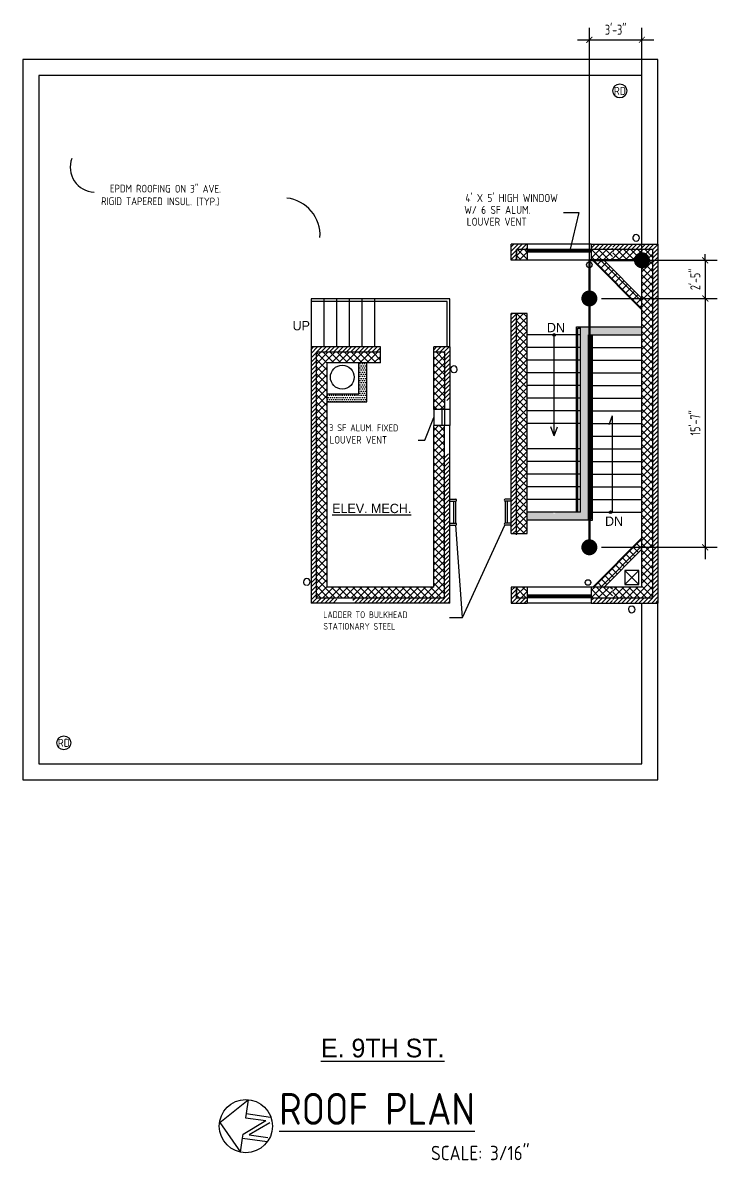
# Model space of a CAD drawing. Header units: inches. Extents: x -7743 to 108965, y 7770 to 27313.
# Drawn here: x 108445 to 108965, y 7770 to 8623 of the extents above; entities that cross this region are included whole.
import ezdxf

# ---------------------------------------------------------------- set-up
doc = ezdxf.new("R2010")
doc.units = ezdxf.units.IN
doc.header["$LTSCALE"] = 192
doc.header["$MEASUREMENT"] = 0
doc.layers.get('0').update_dxf_attribs({"linetype": 'CONTINUOUS'})
doc.layers.get('DEFPOINTS').update_dxf_attribs({"linetype": 'CONTINUOUS'})
for name, color, linetype in [('1DOORS', 1, 'CONTINUOUS'), ('1SAN', 2, 'CONTINUOUS'), ('1wall', 7, 'CONTINUOUS'), ('A-DOOR', 2, 'CONTINUOUS'), ('A-HATCH', 1, 'CONTINUOUS'), ('A-PLAN-TEXT', 3, 'CONTINUOUS'), ('LEADER', 2, 'CONTINUOUS'), ('LIGHT', 2, 'CONTINUOUS'), ('LINTELS', 7, 'CONTINUOUS'), ('MPFIXTURE', 3, 'CONTINUOUS'), ('SKY', 6, 'CONTINUOUS'), ('STAIR', 3, 'CONTINUOUS')]:
    doc.layers.add(name, color=color, linetype=linetype)
doc.layers.add('label', color=5, linetype='CONTINUOUS', lineweight=18)
doc.styles.add('AR475', font='ARCHITXT', dxfattribs={"width": 0.9, "height": 4.75})
doc.styles.add('AR85', font='architxt', dxfattribs={"width": 0.9, "height": 5})
doc.styles.add('ARCHITEXT', font='architxt.shx')
doc.styles.add('AT7', font='ARCHTITL.SHX', dxfattribs={"height": 7})
doc.styles.add('NOTE-KR', font='isocp.shx')
doc.styles.get("Standard").update_dxf_attribs({"font": 'architxt.shx', "width": 0.85})
doc.dimstyles.new('DIM96', dxfattribs={"dimscale": 96, "dimtxt": 0.078125, "dimasz": 0.046875, "dimexe": 0.09375, "dimexo": 0.09375, "dimgap": 0.03125, "dimtad": 1, "dimdec": 0, "dimzin": 3, "dimdsep": 46, "dimlunit": 4, "dimtxsty": 'Standard', "dimblk1": 'ARCHTICK', "dimblk2": 'ARCHTICK', "dimsah": 1, "dimcen": 0, "dimdle": 0.09375, "dimadec": 0, "dimazin": 0, "dimtfac": 1, "dimtdec": 0, "dimtix": 1, "dimtmove": 2, "dimatfit": 3, "dimfxl": 1, "dimfrac": 2, "dimtolj": 1, "dimtzin": 1, "dimarcsym": 0})
pattern_1 = [(315, (-43603.6108, 40092.045), (2.65165043, 2.65165043), []), (45, (-43603.6108, 40092.045), (-2.65165043, 2.65165043), [])]
pattern_2 = [(315, (260343.5833, -23071.6305), (2.65165043, 2.65165043), []), (45, (260343.5833, -23071.6305), (-2.65165043, 2.65165043), [])]
pattern_3 = [(225, (-43603.6108, 40092.045), (1.590990258, -1.590990258), [])]

# ---------------------------------------------------------------- blocks, each defined once
blk = doc.blocks.new('_ARCHTICK')
at = {"color": 0, "linetype": 'ByBlock', "const_width": 0.15}
blk.add_lwpolyline([(-0.5, -0.5), (0.5, 0.5)], dxfattribs=at)
blk = doc.blocks.new('*D198')
at = {"layer": 'DEFPOINTS', "color": 0, "linetype": 'Continuous', "lineweight": 50, "transparency": 16777216}
for p in [(108908.96, 8610.45), (108869.55, 8416.44), (108908.96, 8416.44)]:
    blk.add_point(p, dxfattribs=at)
at = {"layer": 'LIGHT', "color": 0, "linetype": 'Continuous', "lineweight": -2, "transparency": 16777216}
for p, q in [((108869.55, 8425.44), (108869.55, 8619.45)), ((108908.96, 8425.44), (108908.96, 8619.45)), ((108860.55, 8610.45), (108917.96, 8610.45))]:
    blk.add_line(p, q, dxfattribs=at)
at = {"layer": 'LIGHT', "color": 0, "linetype": 'Continuous', "lineweight": -2, "transparency": 16777216, "xscale": 4.5, "yscale": 4.5, "zscale": 4.5, "rotation": 180}
blk.add_blockref('_ARCHTICK', (108869.55, 8610.45), dxfattribs=at)
at = {"layer": 'LIGHT', "color": 0, "linetype": 'Continuous', "lineweight": -2, "transparency": 16777216, "xscale": 4.5, "yscale": 4.5, "zscale": 4.5}
blk.add_blockref('_ARCHTICK', (108908.96, 8610.45), dxfattribs=at)
at = {"layer": 'LIGHT', "color": 0, "linetype": 'Continuous', "lineweight": 50, "transparency": 16777216, "insert": (108889.26, 8617.92), "char_height": 7.5, "attachment_point": 5}
blk.add_mtext('\\A1;3\'-3"', dxfattribs=at)
blk = doc.blocks.new('*D199')
at = {"layer": 'DEFPOINTS', "color": 0, "linetype": 'Continuous', "lineweight": 200, "transparency": 16777216}
for p in [(108869.55, 8416.44), (108869.55, 8229.85), (108956.38, 8229.85)]:
    blk.add_point(p, dxfattribs=at)
at = {"layer": 'LIGHT', "color": 0, "linetype": 'Continuous', "lineweight": -2, "transparency": 16777216}
for p, q in [((108956.38, 8425.44), (108956.38, 8220.85)), ((108878.55, 8416.44), (108965.38, 8416.44)), ((108878.55, 8229.85), (108965.38, 8229.85))]:
    blk.add_line(p, q, dxfattribs=at)
at = {"layer": 'LIGHT', "color": 0, "linetype": 'Continuous', "lineweight": -2, "transparency": 16777216, "xscale": 4.5, "yscale": 4.5, "zscale": 4.5}
for p, rotation in [((108956.38, 8416.44), 90), ((108956.38, 8229.85), 270)]:
    blk.add_blockref('_ARCHTICK', p, dxfattribs=dict(at, rotation=rotation))
at = {"layer": 'LIGHT', "color": 0, "linetype": 'Continuous', "lineweight": 40, "transparency": 16777216, "insert": (108948.92, 8323.15), "char_height": 7.5, "attachment_point": 5, "rotation": 90}
blk.add_mtext('\\A1;15\'-7"', dxfattribs=at)
blk = doc.blocks.new('*D215')
at = {"layer": 'DEFPOINTS', "color": 0, "linetype": 'Continuous', "lineweight": 200, "transparency": 16777216}
for p in [(108869.55, 8445.07), (108869.55, 8416.44), (108956.38, 8416.44)]:
    blk.add_point(p, dxfattribs=at)
at = {"layer": 'LIGHT', "color": 0, "linetype": 'Continuous', "lineweight": -2, "transparency": 16777216}
for p, q in [((108878.55, 8445.07), (108965.38, 8445.07)), ((108956.38, 8445.07), (108956.38, 8449.57)), ((108956.38, 8445.07), (108956.38, 8416.44)), ((108878.55, 8416.44), (108965.38, 8416.44)), ((108956.38, 8416.44), (108956.38, 8411.94))]:
    blk.add_line(p, q, dxfattribs=at)
at = {"layer": 'LIGHT', "color": 0, "linetype": 'Continuous', "lineweight": -2, "transparency": 16777216, "xscale": 4.5, "yscale": 4.5, "zscale": 4.5}
for p, rotation in [((108956.38, 8445.07), 270), ((108956.38, 8416.44), 90)]:
    blk.add_blockref('_ARCHTICK', p, dxfattribs=dict(at, rotation=rotation))
at = {"layer": 'LIGHT', "color": 0, "linetype": 'Continuous', "lineweight": 40, "transparency": 16777216, "insert": (108948.92, 8430.76), "char_height": 7.5, "attachment_point": 5, "rotation": 90}
blk.add_mtext('\\A1;2\'-5"', dxfattribs=at)

msp = doc.modelspace()

# ---------------------------------------------------------------- hatches: boundary and pattern name
at = {"layer": '1DOORS'}
h = msp.add_hatch(dxfattribs=at)
h.set_pattern_fill('ANSI31', color=256, scale=18, angle=180, style=0)
h.set_pattern_definition([(225, (260343.5833, -23071.6305), (1.590990258, -1.590990258), [])])
h.paths.add_polyline_path([(108810.96, 8240.07), (108812.96, 8240.07), (108812.96, 8240.07), (108814.96, 8240.07), (108814.96, 8405.07), (108810.96, 8405.07)])
h.paths.add_polyline_path([(108887.05, 8453.07), (108916.96, 8453.07), (108916.96, 8192.07), (108887.05, 8192.07), (108887.05, 8188.08), (108920.96, 8188.08), (108920.96, 8457.07), (108887.05, 8457.07)])
h.paths.add_polyline_path([(108692.4, 8188.07), (108764.96, 8188.07), (108764.96, 8299.95), (108762.96, 8299.95), (108762.96, 8299.95), (108760.96, 8299.95), (108760.96, 8192.07), (108692.4, 8192.07)], flags=17)
h.paths.add_polyline_path([(108890.82, 8207.05), (108890.82, 8181.23), (108907.28, 8181.23), (108907.28, 8207.05)], flags=9)
h.paths.add_polyline_path([(108677.75, 8278.83), (108658.29, 8278.83), (108658.29, 8262.38), (108677.75, 8262.38)], flags=9)
h.paths.add_polyline_path([(108712.96, 8376.08), (108712.96, 8380.08), (108660.96, 8380.08), (108660.96, 8188.07), (108680.4, 8188.07), (108680.4, 8192.07), (108664.96, 8192.07), (108664.96, 8376.08)])
h.paths.add_polyline_path([(108752.97, 8380.08), (108752.97, 8376.08), (108760.96, 8376.08), (108760.96, 8339.95), (108764.96, 8339.95), (108764.96, 8380.08)])
h.paths.add_polyline_path([(108822.96, 8453.07), (108822.96, 8457.07), (108810.96, 8457.07), (108810.96, 8445.07), (108814.96, 8445.07), (108814.96, 8453.07)])
h.paths.add_polyline_path([(108822.96, 8188.07), (108822.96, 8192.07), (108814.96, 8192.07), (108814.96, 8200.07), (108810.96, 8200.07), (108810.96, 8188.07)])
h = msp.add_hatch(dxfattribs=at)
h.set_pattern_fill('ANSI37', color=256, scale=30, angle=270, style=0)
h.set_pattern_definition(pattern_2)
h.paths.add_polyline_path([(108822.96, 8445.07), (108822.96, 8453.07), (108814.96, 8453.07), (108814.96, 8445.07), (108820.96, 8445.07)])
h.paths.add_polyline_path([(108822.96, 8192.07), (108822.96, 8200.07), (108814.96, 8200.07), (108814.96, 8192.07)])
h = msp.add_hatch(dxfattribs=at)
h.set_pattern_fill('ANSI37', color=256, scale=30, angle=270, style=0)
h.set_pattern_definition(pattern_1)
h.paths.add_polyline_path([(108886.95, 8453.07), (108870.96, 8453.07), (108870.96, 8445.07), (108886.95, 8445.07)])
h = msp.add_hatch(dxfattribs=at)
h.set_pattern_fill('ANSI37', color=256, scale=30, angle=270, style=0)
h.set_pattern_definition(pattern_2)
h.paths.add_polyline_path([(108887.04, 8453.07), (108916.96, 8453.07), (108916.96, 8192.07), (108887.05, 8192.07), (108887.05, 8200.07), (108908.96, 8200.07), (108908.95, 8445.07), (108887.05, 8445.07)])
h = msp.add_hatch(dxfattribs=at)
h.set_pattern_fill('ANSI37', color=256, scale=30, angle=270, style=0)
h.set_pattern_definition([(315, (256023.9492, -21712.3624), (2.65165043, 2.65165043), []), (45, (256023.9492, -21712.3624), (-2.65165043, 2.65165043), [])])
h.paths.add_polyline_path([(108814.96, 8240.07), (108822.96, 8240.07), (108822.96, 8405.07), (108818.96, 8405.07), (108818.96, 8405.07), (108814.96, 8405.07)])
h = msp.add_hatch(dxfattribs=at)
h.set_pattern_fill('ANSI37', color=256, scale=30, angle=270, style=0)
h.set_pattern_definition(pattern_2)
h.paths.add_polyline_path([(108664.96, 8192.07), (108692.4, 8192.07), (108760.96, 8192.07), (108760.96, 8321.05), (108752.96, 8321.05), (108752.96, 8231.89), (108752.96, 8200.07), (108692.4, 8200.07), (108672.96, 8200.07), (108672.96, 8368.08), (108712.97, 8368.08), (108712.96, 8376.08), (108664.96, 8376.08)])
h.paths.add_polyline_path([(108752.97, 8333.05), (108760.96, 8333.05), (108760.96, 8376.08), (108752.97, 8376.08), (108752.97, 8370.08)])
h.paths.add_polyline_path([(108679.93, 8225.51), (108654.11, 8225.51), (108654.11, 8209.06), (108679.93, 8209.06)], flags=9)
h.paths.add_polyline_path([(108771.93, 8225.95), (108746.11, 8225.95), (108746.11, 8209.5), (108771.93, 8209.5)], flags=9)
h = msp.add_hatch(dxfattribs=at)
h.set_pattern_fill('ANSI37', color=256, scale=30, angle=270, style=0)
h.set_pattern_definition(pattern_1)
h.paths.add_polyline_path([(108886.78, 8200.07), (108870.96, 8200.07), (108870.96, 8192.07), (108886.78, 8192.07)])
at = {"layer": 'A-DOOR'}
h = msp.add_hatch(dxfattribs=at)
h.set_pattern_fill('ANSI31', color=256, scale=18, angle=180, style=0)
h.set_pattern_definition(pattern_3)
h.paths.add_polyline_path([(108886.95, 8457.07), (108870.96, 8457.07), (108870.96, 8453.07), (108886.95, 8453.07)])
h = msp.add_hatch(dxfattribs=at)
h.set_pattern_fill('ANSI31', color=256, scale=18, angle=180, style=0)
h.set_pattern_definition(pattern_3)
h.paths.add_polyline_path([(108886.78, 8192.07), (108870.96, 8192.07), (108870.96, 8188.08), (108886.78, 8188.08)])
at = {"layer": 'LIGHT', "linetype": 'Continuous', "ltscale": 48}
h = msp.add_hatch(dxfattribs=at)
h.set_pattern_fill('ANSI37', color=1, scale=30, angle=180, style=0)
h.set_pattern_definition([(225, (-41833.445, 40092.045), (2.65165043, -2.65165043), []), (315, (-41833.445, 40092.045), (2.65165043, 2.65165043), [])])
h.paths.add_polyline_path([(108908.96, 8407.96), (108908.96, 8416.44), (108880.34, 8445.07), (108871.85, 8445.07)])
h = msp.add_hatch(dxfattribs=at)
h.set_pattern_fill('DOTS', color=256, scale=25.344, angle=180, style=0)
h.set_pattern_definition([(7e-15, (-42611.6621, -23071.6305), (0.792, -1.584), [0, -1.584])])
h.paths.add_polyline_path([(108908.96, 8389.07), (108868.96, 8389.07), (108868.96, 8250.07), (108822.96, 8250.07), (108822.96, 8256.07), (108842.21, 8256.07, 1), (108844.21, 8256.07), (108862.96, 8256.07), (108862.96, 8395.07), (108908.96, 8395.07)])
h = msp.add_hatch(dxfattribs=at)
h.set_pattern_fill('DOTS', color=256, scale=25.344, angle=180, style=0)
h.set_pattern_definition([(180, (260343.5833, -23071.6305), (-0.792, -1.584), [0, -1.584])])
h.paths.add_polyline_path([(108672.96, 8338.96), (108702.76, 8338.96), (108702.76, 8368.08), (108696.76, 8368.08), (108696.76, 8344.96), (108672.96, 8344.96)])
h = msp.add_hatch(dxfattribs=at)
h.set_pattern_fill('ANSI37', color=1, scale=30, angle=180, style=0)
h.set_pattern_definition([(135, (-41833.184, -23446.9066), (2.65165043, 2.65165043), []), (45, (-41833.184, -23446.9066), (2.65165043, -2.65165043), [])])
h.paths.add_polyline_path([(108908.96, 8228.43), (108908.96, 8236.92), (108872.11, 8200.07), (108880.6, 8200.07)])

# ---------------------------------------------------------------- linework, layer by layer
at = {"layer": '1DOORS'}
for p, q in [((108712.96, 8376.08), (108664.96, 8376.08)), ((108760.96, 8376.08), (108752.97, 8376.08)), ((108752.97, 8333.05), (108752.97, 8321.05)), ((108758.96, 8333.05), (108758.96, 8321.05)), ((108760.96, 8333.05), (108760.96, 8321.05)), ((108764.96, 8333.05), (108764.96, 8321.05))]:
    msp.add_line(p, q, dxfattribs=at)
msp.add_circle((108684.42, 8357.4), 8.92, dxfattribs=at)
at = {"layer": '1SAN', "color": 1}
for p, q in [((108814.96, 8453.07), (108814.96, 8445.07)), ((108738.15, 8200.07), (108738.15, 8200.07)), ((108814.96, 8192.07), (108814.96, 8200.07))]:
    msp.add_line(p, q, dxfattribs=at)
at = {"layer": '1wall'}
for p, q in [((108810.96, 8445.07), (108810.96, 8457.07)), ((108822.96, 8457.07), (108810.96, 8457.07)), ((108822.96, 8457.07), (108822.96, 8445.07)), ((108870.96, 8457.07), (108920.96, 8457.07)), ((108870.96, 8457.07), (108870.96, 8445.07)), ((108920.96, 8457.07), (108920.96, 8188.07)), ((108822.96, 8445.07), (108810.96, 8445.07)), ((108908.96, 8445.07), (108870.96, 8445.07)), ((108871.85, 8445.07), (108908.96, 8407.96)), ((108880.34, 8445.07), (108908.96, 8416.44)), ((108908.96, 8200.07), (108908.96, 8445.07)), ((108908.96, 8200.07), (108908.96, 8445.07)), ((108822.96, 8405.07), (108810.96, 8405.07)), ((108810.96, 8240.07), (108810.96, 8405.07)), ((108822.96, 8405.07), (108814.96, 8405.07)), ((108822.96, 8240.07), (108822.96, 8405.07)), ((108862.96, 8395.07), (108908.96, 8395.07)), ((108862.96, 8256.07), (108862.96, 8395.07)), ((108868.96, 8389.07), (108908.96, 8389.07)), ((108868.96, 8250.07), (108868.96, 8389.07)), ((108712.96, 8380.08), (108660.96, 8380.08)), ((108660.96, 8380.08), (108660.96, 8188.07)), ((108712.97, 8368.08), (108712.96, 8380.08)), ((108752.97, 8333.05), (108752.97, 8380.08)), ((108764.96, 8380.08), (108752.97, 8380.08)), ((108764.96, 8380.08), (108764.96, 8333.05)), ((108672.96, 8200.07), (108672.96, 8368.08)), ((108712.97, 8368.08), (108672.96, 8368.08)), ((108764.96, 8333.05), (108752.97, 8333.05)), ((108752.96, 8231.89), (108752.96, 8321.05)), ((108764.96, 8321.05), (108752.96, 8321.05)), ((108764.96, 8321.05), (108752.97, 8321.05)), ((108764.96, 8188.07), (108764.96, 8321.05)), ((108862.96, 8256.07), (108822.96, 8256.07)), ((108868.96, 8250.07), (108822.96, 8250.07)), ((108810.96, 8240.07), (108822.96, 8240.07)), ((108752.96, 8200.07), (108752.96, 8231.89)), ((108872.11, 8200.07), (108908.96, 8236.92)), ((108880.6, 8200.07), (108908.96, 8228.43)), ((108692.4, 8200.07), (108672.96, 8200.07)), ((108752.96, 8200.07), (108692.4, 8200.07)), ((108810.96, 8200.07), (108810.96, 8188.07)), ((108822.96, 8200.07), (108810.96, 8200.07)), ((108822.96, 8200.07), (108822.96, 8188.07)), ((108870.96, 8200.07), (108870.96, 8188.08)), ((108908.96, 8200.07), (108870.96, 8200.07)), ((108870.96, 8188.08), (108920.96, 8188.08)), ((108692.4, 8188.07), (108660.96, 8188.07)), ((108764.96, 8188.07), (108692.4, 8188.07)), ((108810.96, 8188.07), (108822.96, 8188.07))]:
    msp.add_line(p, q, dxfattribs=at)
for points in [[(108672.96, 8344.96), (108696.76, 8344.96), (108696.76, 8368.08)], [(108672.96, 8338.96), (108702.76, 8338.96), (108702.76, 8368.08)]]:
    msp.add_lwpolyline(points, dxfattribs=at)
at = {"layer": 'A-DOOR'}
for p, q in [((108908.96, 8457.07), (108908.96, 8583.57)), ((108908.96, 8200.07), (108908.96, 8445.07)), ((108908.96, 8067.57), (108908.96, 8188.07))]:
    msp.add_line(p, q, dxfattribs=at)
at = {"layer": 'A-HATCH'}
for p, q in [((108822.96, 8453.07), (108814.96, 8453.07)), ((108814.96, 8445.07), (108814.96, 8453.07)), ((108870.95, 8453.07), (108822.95, 8453.07)), ((108870.96, 8457.07), (108822.96, 8457.07)), ((108916.96, 8453.07), (108870.96, 8453.07)), ((108916.96, 8453.07), (108916.96, 8192.07)), ((108870.95, 8452.07), (108822.95, 8452.07)), ((108870.95, 8451.07), (108822.95, 8451.07)), ((108870.96, 8445.07), (108822.96, 8445.07)), ((108814.96, 8239.07), (108814.96, 8405.07)), ((108859.96, 8256.07), (108859.96, 8395.07)), ((108859.96, 8395.07), (108862.96, 8395.07)), ((108860.96, 8256.07), (108860.96, 8394.07)), ((108860.96, 8394.07), (108862.96, 8394.07)), ((108870.96, 8251.07), (108870.96, 8389.07)), ((108871.96, 8250.07), (108871.96, 8389.07)), ((108664.96, 8192.07), (108664.96, 8376.08)), ((108760.96, 8376.08), (108760.96, 8333.05)), ((108760.96, 8192.07), (108760.96, 8321.05)), ((108868.96, 8251.07), (108870.96, 8251.07)), ((108868.96, 8250.07), (108871.96, 8250.07)), ((108814.96, 8200.07), (108814.96, 8192.07)), ((108814.96, 8200.07), (108814.96, 8192.07)), ((108870.96, 8200.07), (108822.96, 8200.07)), ((108664.96, 8192.07), (108692.4, 8192.07)), ((108692.4, 8192.07), (108760.96, 8192.07)), ((108814.96, 8192.07), (108822.96, 8192.07)), ((108870.96, 8194.07), (108822.96, 8194.07)), ((108870.96, 8193.07), (108822.96, 8193.07)), ((108870.96, 8192.07), (108822.96, 8192.07)), ((108870.96, 8188.08), (108822.96, 8188.07)), ((108870.96, 8192.07), (108916.96, 8192.07))]:
    msp.add_line(p, q, dxfattribs=at)
at = {"layer": 'A-PLAN-TEXT', "color": 2}
for centre, radius, start, end in [((108499.24, 8514.85), 18.74, 159.52545, 267.33495), ((108639.51, 8463.7), 28.23, 356.60523, 83.45657)]:
    msp.add_arc(centre, radius, start, end, dxfattribs=at)
at = {"layer": 'LEADER'}
for p, q in [((108862.96, 8389.07), (108822.96, 8389.07)), ((108843.21, 8313.52), (108843.21, 8389.07)), ((108862.96, 8379.57), (108822.96, 8379.57)), ((108868.96, 8379.57), (108908.96, 8379.57)), ((108862.96, 8370.07), (108822.96, 8370.07)), ((108868.96, 8370.07), (108908.96, 8370.07)), ((108862.96, 8360.57), (108822.96, 8360.57)), ((108868.96, 8360.57), (108908.96, 8360.57)), ((108862.96, 8351.07), (108822.96, 8351.07)), ((108868.96, 8351.07), (108908.96, 8351.07)), ((108862.96, 8341.57), (108822.96, 8341.57)), ((108868.96, 8341.57), (108908.96, 8341.57)), ((108862.96, 8332.07), (108822.96, 8332.07)), ((108868.96, 8332.07), (108908.96, 8332.07)), ((108886.56, 8328.33), (108884.11, 8321.58)), ((108886.56, 8328.33), (108886.56, 8256.07)), ((108862.96, 8322.57), (108822.96, 8322.57)), ((108843.21, 8313.52), (108840.76, 8320.27)), ((108843.21, 8313.52), (108845.66, 8320.27)), ((108868.96, 8322.57), (108908.96, 8322.57)), ((108868.96, 8313.07), (108908.96, 8313.07)), ((108862.96, 8303.57), (108822.96, 8303.57)), ((108868.96, 8303.57), (108908.96, 8303.57)), ((108862.96, 8294.07), (108822.96, 8294.07)), ((108868.96, 8294.07), (108908.96, 8294.07)), ((108862.96, 8284.57), (108822.96, 8284.57)), ((108868.96, 8284.57), (108908.96, 8284.57)), ((108862.96, 8275.07), (108822.96, 8275.07)), ((108868.96, 8275.07), (108908.96, 8275.07)), ((108862.96, 8265.57), (108822.96, 8265.57)), ((108868.96, 8265.57), (108908.96, 8265.57)), ((108868.96, 8256.07), (108908.96, 8256.07))]:
    msp.add_line(p, q, dxfattribs=at)
for centre in [(108843.21, 8389.07), (108885.45, 8256.07)]:
    msp.add_circle(centre, 1, dxfattribs=at)
at = {"layer": 'LIGHT', "color": 116, "linetype": 'Continuous', "lineweight": 50, "true_color": 0x136734}
msp.add_line((108908.96, 8445.07), (108869.55, 8445.07), dxfattribs=at)
at = {"layer": 'LIGHT', "color": 98, "linetype": 'Continuous', "lineweight": 50}
msp.add_line((108869.55, 8445.07), (108869.55, 8229.85), dxfattribs=at)
at = {"layer": 'LIGHT', "color": 98, "linetype": 'Continuous', "lineweight": 200}
msp.add_line((108869.55, 8445.07), (108908.96, 8445.07), dxfattribs=at)
at = {"layer": 'LIGHT', "linetype": 'Continuous', "ltscale": 48}
for p, q in [((108764.96, 8416.08), (108660.96, 8416.08)), ((108660.96, 8416.08), (108660.96, 8380.08)), ((108762.96, 8414.08), (108660.96, 8414.08)), ((108670.46, 8416.08), (108670.46, 8380.08)), ((108679.96, 8416.08), (108679.96, 8380.08)), ((108689.46, 8416.08), (108689.46, 8380.08)), ((108698.96, 8416.08), (108698.96, 8380.08)), ((108708.46, 8416.08), (108708.46, 8380.08)), ((108762.96, 8380.08), (108762.96, 8414.08)), ((108764.96, 8380.08), (108764.96, 8416.08)), ((108774.48, 8177.12), (108806.27, 8246.54))]:
    msp.add_line(p, q, dxfattribs=at)
at = {"layer": 'LIGHT', "color": 1, "linetype": 'Continuous', "ltscale": 48}
for p, q in [((108896.13, 8201.93), (108906.72, 8212.5)), ((108896.13, 8212.5), (108906.72, 8201.93))]:
    msp.add_line(p, q, dxfattribs=at)
at = {"layer": 'LIGHT', "linetype": 'Continuous', "ltscale": 48}
for points in [[(108920.96, 8457.07), (108920.96, 8595.57), (108444.96, 8595.57), (108444.96, 8055.57), (108920.96, 8055.57), (108920.96, 8188.07)], [(108908.96, 8457.07), (108908.96, 8583.57), (108456.96, 8583.57), (108456.96, 8067.57), (108908.96, 8067.57), (108908.96, 8188.07)], [(108850.3, 8480.8), (108861.61, 8480.8), (108854.83, 8452.33)], [(108908.96, 8200.07), (108908.96, 8445.07)], [(108741.21, 8310.24), (108746.14, 8310.24), (108752.97, 8327.05)], [(108764.81, 8177.12), (108774.48, 8177.12), (108769.41, 8246.48)]]:
    msp.add_lwpolyline(points, dxfattribs=at)
at = {"layer": 'LIGHT', "color": 159, "linetype": 'Continuous', "lineweight": 35, "true_color": 0x22346e, "const_width": 6}
msp.add_lwpolyline([(108905.96, 8445.07, 1), (108911.96, 8445.07, 1)], format="xyb", close=True, dxfattribs=at)
at = {"layer": 'LIGHT', "color": 6, "linetype": 'Continuous', "lineweight": 35, "const_width": 6}
for points in [[(108866.55, 8416.44, 1), (108872.55, 8416.44, 1)], [(108866.55, 8229.85, 1), (108872.55, 8229.85, 1)]]:
    msp.add_lwpolyline(points, format="xyb", close=True, dxfattribs=at)
at = {"layer": 'LIGHT', "color": 1, "linetype": 'Continuous', "ltscale": 48}
msp.add_lwpolyline([(108896.13, 8201.93), (108906.72, 8201.93), (108906.72, 8212.5), (108896.13, 8212.5)], close=True, dxfattribs=at)
at = {"layer": 'LINTELS', "color": 2}
for centre in [(108892.42, 8572.04), (108475.73, 8083.23)]:
    msp.add_circle(centre, 5.25, dxfattribs=at)
at = {"layer": 'SKY', "color": 3}
for p, q in [((108592.63, 7798.63), (108613.79, 7815.58)), ((108613.79, 7815.58), (108612.31, 7805.2)), ((108612.31, 7805.2), (108611.88, 7802.14)), ((108612.31, 7805.2), (108630.69, 7802.58)), ((108592.63, 7798.63), (108608.2, 7776.32)), ((108610.13, 7789.89), (108627.19, 7799.96)), ((108611.88, 7802.14), (108627.19, 7799.96)), ((108630.07, 7798.29), (108614.73, 7789.23)), ((108609.69, 7786.82), (108610.13, 7789.89)), ((108614.73, 7789.23), (108628.51, 7787.27)), ((108608.2, 7776.32), (108609.69, 7786.82)), ((108609.69, 7786.82), (108628.07, 7784.21))]:
    msp.add_line(p, q, dxfattribs=at)
msp.add_circle((108612.14, 7795.83), 19.93, dxfattribs=at)
at = {"layer": 'STAIR'}
for p, q in [((108764.61, 8265.98), (108769.36, 8265.98)), ((108811.31, 8265.98), (108806.57, 8265.98)), ((108764.96, 8264.48), (108769.36, 8264.48)), ((108767.86, 8264.48), (108767.86, 8247.98)), ((108769.36, 8264.48), (108769.36, 8247.98)), ((108806.56, 8264.48), (108806.57, 8247.98)), ((108810.96, 8264.48), (108806.56, 8264.48)), ((108808.06, 8264.48), (108808.07, 8247.98)), ((108764.96, 8247.98), (108769.36, 8247.98)), ((108810.96, 8247.98), (108806.57, 8247.98)), ((108764.61, 8246.48), (108769.36, 8246.48)), ((108811.31, 8246.48), (108806.56, 8246.48))]:
    msp.add_line(p, q, dxfattribs=at)
for centre in [(108869.55, 8441.65), (108868.58, 8203.44)]:
    msp.add_circle(centre, 2.05, dxfattribs=at)
for centre, radius, start, end in [((108904.53, 8461.89), 2.5, 90, 263.35734), ((108904.53, 8461.89), 2.5, 275.13511, 90), ((108768.09, 8363.39), 2.5, 90, 264.86489), ((108768.09, 8363.39), 2.5, 276.64266, 90), ((108769.36, 8265.23), 0.75, 270.2, 90.2), ((108806.56, 8265.23), 0.75, 89.8, 269.8), ((108769.36, 8247.23), 0.75, 270.2, 90.2), ((108806.56, 8247.23), 0.75, 89.8, 269.8), ((108657.82, 8203.93), 2.5, 90, 263.35734), ((108657.82, 8203.93), 2.5, 275.13511, 90), ((108901.3, 8183.26), 2.5, 96.64266, 270), ((108901.3, 8183.26), 2.5, 270, 84.86489)]:
    msp.add_arc(centre, radius, start, end, dxfattribs=at)

# ---------------------------------------------------------------- texts
at = {"layer": '1SAN', "style": 'ARCHITEXT'}
msp.add_text('SCALE: 3/16"', height=10.8, dxfattribs=at).set_placement((108750.92, 7770.26))
at = {"layer": 'A-PLAN-TEXT', "color": 2, "style": 'AR475'}
for s, height, p in [('EPDM ROOFING ON 3" AVE.', 5.7409, (108510.25, 8495.99)), ('RIGID TAPERED INSUL. (TYP.)', 5.7409, (108503.68, 8486.55)), ('3 SF ALUM. FIXED', 5.1668, (108674.54, 8316.95)), (' LOUVER VENT', 5.7409, (108671.85, 8307.61))]:
    msp.add_text(s, height=height, rotation=359.8, dxfattribs=at).set_placement(p)
at = {"layer": 'A-PLAN-TEXT', "color": 2, "style": 'AR85'}
for s, p in [("4' X 5' HIGH WINDOW", (108776.62, 8488.73)), ('W/ 6 SF ALUM.', (108775.85, 8479.85)), ('LOUVER VENT', (108777.68, 8470.96))]:
    msp.add_text(s, height=6, dxfattribs=at).set_placement(p)
at = {"layer": 'label', "char_height": 6, "width": 10.7476, "attachment_point": 5, "style": 'NOTE-KR'}
for insert in [(108892.42, 8572.04), (108475.73, 8083.23)]:
    msp.add_mtext('{\\C4;RD}', dxfattribs=dict(at, insert=insert))
at = {"layer": 'LEADER', "style": 'AR475'}
for s, p in [('LADDER TO BULKHEAD', (108670.11, 8176.94)), ('STATIONARY STEEL', (108670.22, 8168.18))]:
    msp.add_text(s, height=4.9834, rotation=359.8, dxfattribs=at).set_placement(p)
at = {"layer": 'MPFIXTURE', "style": 'AT7'}
for s, height, rotation, p in [('UP  ', 7, 0, (108647.18, 8392.53)), ('DN', 7, 360, (108837.72, 8391.14)), ('%%UELEV. MECH.', 7, 360, (108676.83, 8255.48)), ('DN', 7, 360, (108881.3, 8245.93)), ('%%UE. 9TH ST.', 14, 360, (108668.4, 7847.37))]:
    msp.add_text(s, height=height, rotation=rotation, dxfattribs=at).set_placement(p)
at = {"layer": 'SKY', "color": 3, "style": 'AR85'}
msp.add_text('%%UROOF PLAN', height=23.8978, dxfattribs=at).set_placement((108637.14, 7796.8))

# ---------------------------------------------------------------- dimensions: what is measured, and where the dimension line sits
at = {"layer": 'LIGHT', "color": 27, "linetype": 'Continuous', "lineweight": 50}
dim = msp.add_linear_dim(base=(108908.96, 8610.45), p1=(108869.55, 8416.44), p2=(108908.96, 8416.44), dimstyle='DIM96', dxfattribs=at)
dim.commit()
dim.dimension.update_dxf_attribs({"geometry": '*D198', "text_midpoint": (108889.26, 8617.92)})
at = {"layer": 'LIGHT', "color": 27, "linetype": 'Continuous', "lineweight": 40}
for base, p1, p2, picture, middle in [((108956.38, 8416.44), (108869.55, 8445.07), (108869.55, 8416.44), '*D215', (108948.92, 8430.76)), ((108956.38, 8229.85), (108869.55, 8416.44), (108869.55, 8229.85), '*D199', (108948.92, 8323.15))]:
    dim = msp.add_linear_dim(base=base, p1=p1, p2=p2, angle=90, dimstyle='DIM96', dxfattribs=at)
    dim.commit()
    dim.dimension.update_dxf_attribs({"geometry": picture, "text_midpoint": middle})

doc.saveas('drawing.dxf')
